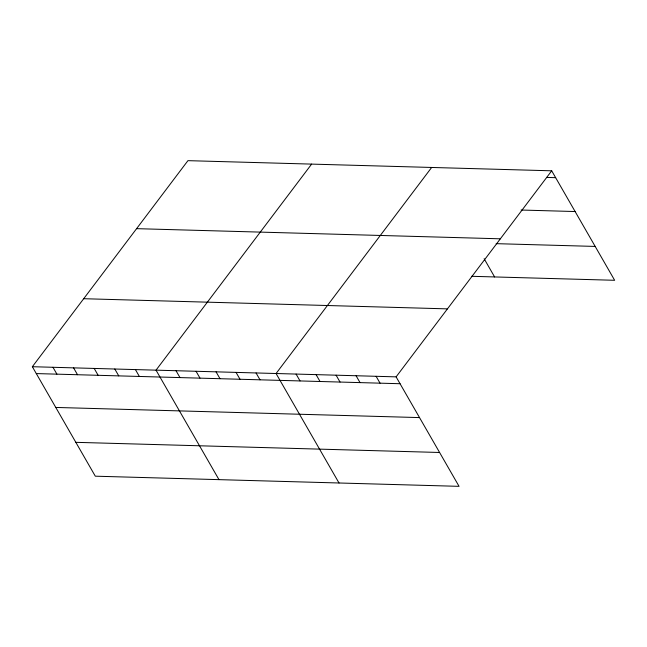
<?xml version="1.0" encoding="UTF-8"?>
<svg xmlns="http://www.w3.org/2000/svg" width="647" height="647" viewBox="0 0 647 647"><rect width="100%" height="100%" fill="white"/><g stroke="black" fill="none" stroke-linecap="round" stroke-linejoin="round"><path stroke-width="0.97" d="M32.35 366.712L396.11 376.861L459.063 486.342L95.303 476.192L32.35 366.712L187.937 160.658L551.697 170.808L614.65 280.288L471.606 276.301M311.619 164.112L156.024 370.165L218.977 479.637M431.654 167.46L276.067 373.513L339.02 482.994M396.11 376.861L551.697 170.808M546.642 177.424L555.644 177.674M521.102 210.032L575.118 211.537M136.598 228.658L500.349 238.808M496.144 243.66L595.175 246.426M83.698 298.712L447.449 308.87M36.297 373.578L400.056 383.728M55.771 407.44L419.523 417.59M75.828 442.33L439.588 452.479M484.126 258.703L494.607 276.94M376.101 376.303L380.048 383.17M356.093 375.745L360.039 382.612M336.084 375.187L340.031 382.053M316.084 374.629L320.03 381.495M296.075 374.071L300.022 380.937M256.058 372.955L260.005 379.821M236.05 372.397L240.005 379.263M216.049 371.839L219.996 378.697M196.041 371.281L199.988 378.139M176.033 370.723L179.979 377.581M135.417 369.583L139.364 376.449M114.802 369.008L118.749 375.875M94.187 368.434L98.134 375.3M73.572 367.86L77.527 374.726M52.965 367.286L56.912 374.152"/></g></svg>
